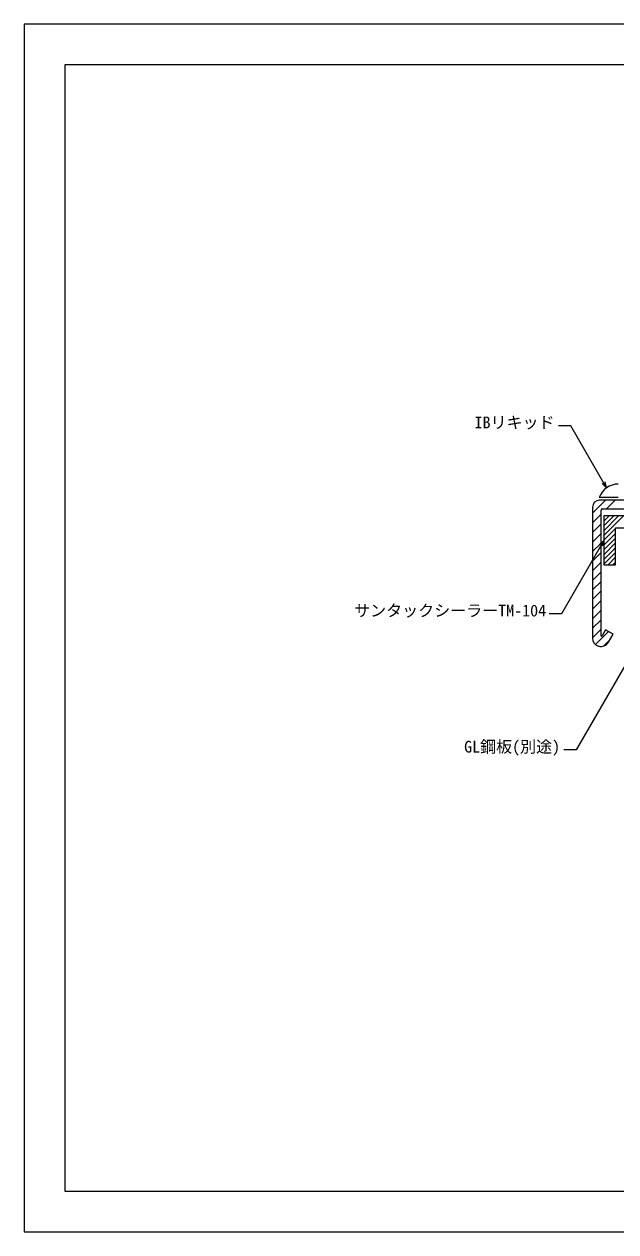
# Model space of a CAD drawing. Units: millimetres, scale not verified. Extents: x -840 to 840, y -594 to 594.
# Drawn here: x -840 to -258, y -594 to 594 of the extents above; entities that cross this region are included whole.
import ezdxf
from ezdxf.enums import TextEntityAlignment as Align

# ---------------------------------------------------------------- set-up
doc = ezdxf.new("R2010")
doc.units = ezdxf.units.MM
doc.header["$LTSCALE"] = 2
for name, color, linetype, lineweight in [('0-3_輪郭線', 2, 'Continuous', 9), ('0-4_図面枠', 7, 'Continuous', 9), ('0-5_文字', 5, 'Continuous', 9), ('0-9_寸法線', 7, 'Continuous', 9), ('0-A_ブチルﾃｰﾌﾟ', 4, 'Continuous', 9), ('0-E_部材(積層鋼板)', 4, 'Continuous', 9), ('0-F_IBリキッド', 7, 'Continuous', 9)]:
    doc.layers.add(name, color=color, linetype=linetype, lineweight=lineweight)
doc.styles.add('ＭＳ ゴシック', font='')
doc.styles.get('ＭＳ ゴシック').set_extended_font_data('MS Gothic')

msp = doc.modelspace()

# ---------------------------------------------------------------- linework, layer by layer
at = {"layer": '0-3_輪郭線'}
msp.add_lwpolyline([(800, 554), (-800, 554), (-800, -554), (800, -554)], close=True, dxfattribs=at)
at = {"layer": '0-4_図面枠'}
msp.add_lwpolyline([(840, -594), (840, 594), (-840, 594), (-840, -594)], close=True, dxfattribs=at)
at = {"layer": '0-9_寸法線'}
for points in [[(-267.279, 137.924), (-302.558, 199.031), (-314.558, 199.031)], [(-271.522, 142.167), (-267.279, 137.924), (-268.832, 143.72)], [(-270.031, 86.222), (-311.746, 13.969), (-323.746, 13.969)], [(-274.274, 81.98), (-270.031, 86.222), (-271.584, 80.427)], [(-229.143, -2), (-297.231, -119.934), (-309.231, -119.934)]]:
    msp.add_lwpolyline(points, dxfattribs=at)
at = {"layer": '0-A_ブチルﾃｰﾌﾟ'}
for p, q in [((-270.031, 109.818), (-269.627, 110.222)), ((-270.031, 105.104), (-264.913, 110.222)), ((-270.031, 100.39), (-260.199, 110.222)), ((-270.031, 95.676), (-255.485, 110.222)), ((-270.031, 90.962), (-250.771, 110.222)), ((-270.031, 86.248), (-258.476, 97.803)), ((-270.031, 81.534), (-258.476, 93.089)), ((-270.031, 76.82), (-258.476, 88.375)), ((-270.031, 72.106), (-258.476, 83.661)), ((-270.031, 67.392), (-258.476, 78.947)), ((-270.031, 62.678), (-258.476, 74.233)), ((-265.773, 62.222), (-258.476, 69.519)), ((-261.059, 62.222), (-258.476, 64.805))]:
    msp.add_line(p, q, dxfattribs=at)
at = {"layer": '0-A_ブチルﾃｰﾌﾟ', "color": 7}
for p, q in [((-270.031, 110.222), (-270.031, 62.222)), ((-258.476, 62.222), (-258.476, 98.667)), ((-270.031, 62.222), (-258.476, 62.222))]:
    msp.add_line(p, q, dxfattribs=at)
at = {"layer": '0-A_ブチルﾃｰﾌﾟ'}
msp.add_lwpolyline([(-258.476, 98.667), (-149.143, 98.667), (-149.143, 110.222), (-270.031, 110.222), (-270.031, 62.222), (-258.476, 62.222)], close=True, dxfattribs=at)
at = {"layer": '0-A_ブチルﾃｰﾌﾟ', "color": 7}
msp.add_lwpolyline([(-258.476, 98.667), (-149.143, 98.667), (-149.143, 110.222), (-270.031, 110.222)], dxfattribs=at)
at = {"layer": '0-E_部材(積層鋼板)'}
for p, q in [((-281.143, 112.849), (-268.392, 125.6)), ((-281.143, 118.933), (-281.143, -9.9)), ((-267.408, 117.156), (-258.964, 125.6)), ((-281.143, 103.421), (-272.698, 111.866)), ((-272.698, -7.585), (-272.698, 115.822)), ((-271.365, 117.156), (-129.143, 117.156)), ((-281.143, 93.993), (-272.698, 102.437)), ((-281.143, 84.565), (-272.698, 93.009)), ((-281.143, 75.137), (-272.698, 83.581)), ((-281.143, 65.709), (-272.698, 74.153)), ((-281.143, 56.281), (-272.698, 64.725)), ((-281.143, 46.853), (-272.698, 55.297)), ((-281.143, 37.424), (-272.698, 45.869)), ((-281.143, 27.996), (-272.698, 36.441)), ((-281.143, 18.568), (-272.698, 27.013)), ((-281.143, 9.14), (-272.698, 17.585)), ((-281.143, -0.288), (-272.698, 8.157)), ((-281.143, -9.716), (-272.698, -1.272)), ((-278.207, -16.209), (-265.416, -3.418)), ((-270.456, -17.885), (-264.185, -11.615))]:
    msp.add_line(p, q, dxfattribs=at)
at = {"layer": '0-E_部材(積層鋼板)', "color": 7}
for p, q in [((-281.143, 118.933), (-281.143, -9.9)), ((-272.698, -7.585), (-272.698, 115.822))]:
    msp.add_line(p, q, dxfattribs=at)
at = {"layer": '0-E_部材(積層鋼板)'}
for points in [[(-129.143, 117.156), (-129.143, 125.6), (-274.476, 125.6)], [(-265.604, -14.072), (-260.944, -6), (-268.257, -1.778), (-271.755, -7.838)]]:
    msp.add_lwpolyline(points, dxfattribs=at)
at = {"layer": '0-E_部材(積層鋼板)', "color": 7}
for points in [[(-271.365, 117.156), (-62.476, 117.156), (-62.476, 125.6), (-274.476, 125.6)], [(-265.604, -14.072), (-260.944, -6), (-268.257, -1.778), (-271.755, -7.838)]]:
    msp.add_lwpolyline(points, dxfattribs=at)
at = {"layer": '0-E_部材(積層鋼板)'}
for centre, radius, start, end in [((-274.476, 118.933), 6.667, 90, 180), ((-271.365, 115.822), 1.333, 90, 180), ((-272.815, -9.908), 8.327, 179.94418, 330), ((-272.193, -7.585), 0.505, 180, 330)]:
    msp.add_arc(centre, radius, start, end, dxfattribs=at)
at = {"layer": '0-E_部材(積層鋼板)', "color": 7}
for centre, radius, start, end in [((-274.476, 118.933), 6.667, 90, 180), ((-271.365, 115.822), 1.333, 90, 180), ((-272.815, -9.908), 8.327, 179.94418, 330), ((-272.193, -7.585), 0.505, 180, 330)]:
    msp.add_arc(centre, radius, start, end, dxfattribs=at)
at = {"layer": '0-F_IBリキッド'}
msp.add_line((-255.809, 128.267), (-274.476, 128.267), dxfattribs=at)
msp.add_arc((-255.809, 121.867), 19.733, 90, 161.07536, dxfattribs=at)

# ---------------------------------------------------------------- texts
at = {"layer": '0-5_文字', "color": 7, "style": 'ＭＳ ゴシック'}
for s, p in [('IBリキッド', (-397.128, 192.972)), ('サンタックシーラーTM-104', (-515.557, 7.91)), ('GL鋼板(別途)', (-407.407, -125.993))]:
    msp.add_text(s, height=11.54, dxfattribs=at).set_placement(p, align=Align.BOTTOM_LEFT)

doc.saveas('drawing.dxf')
